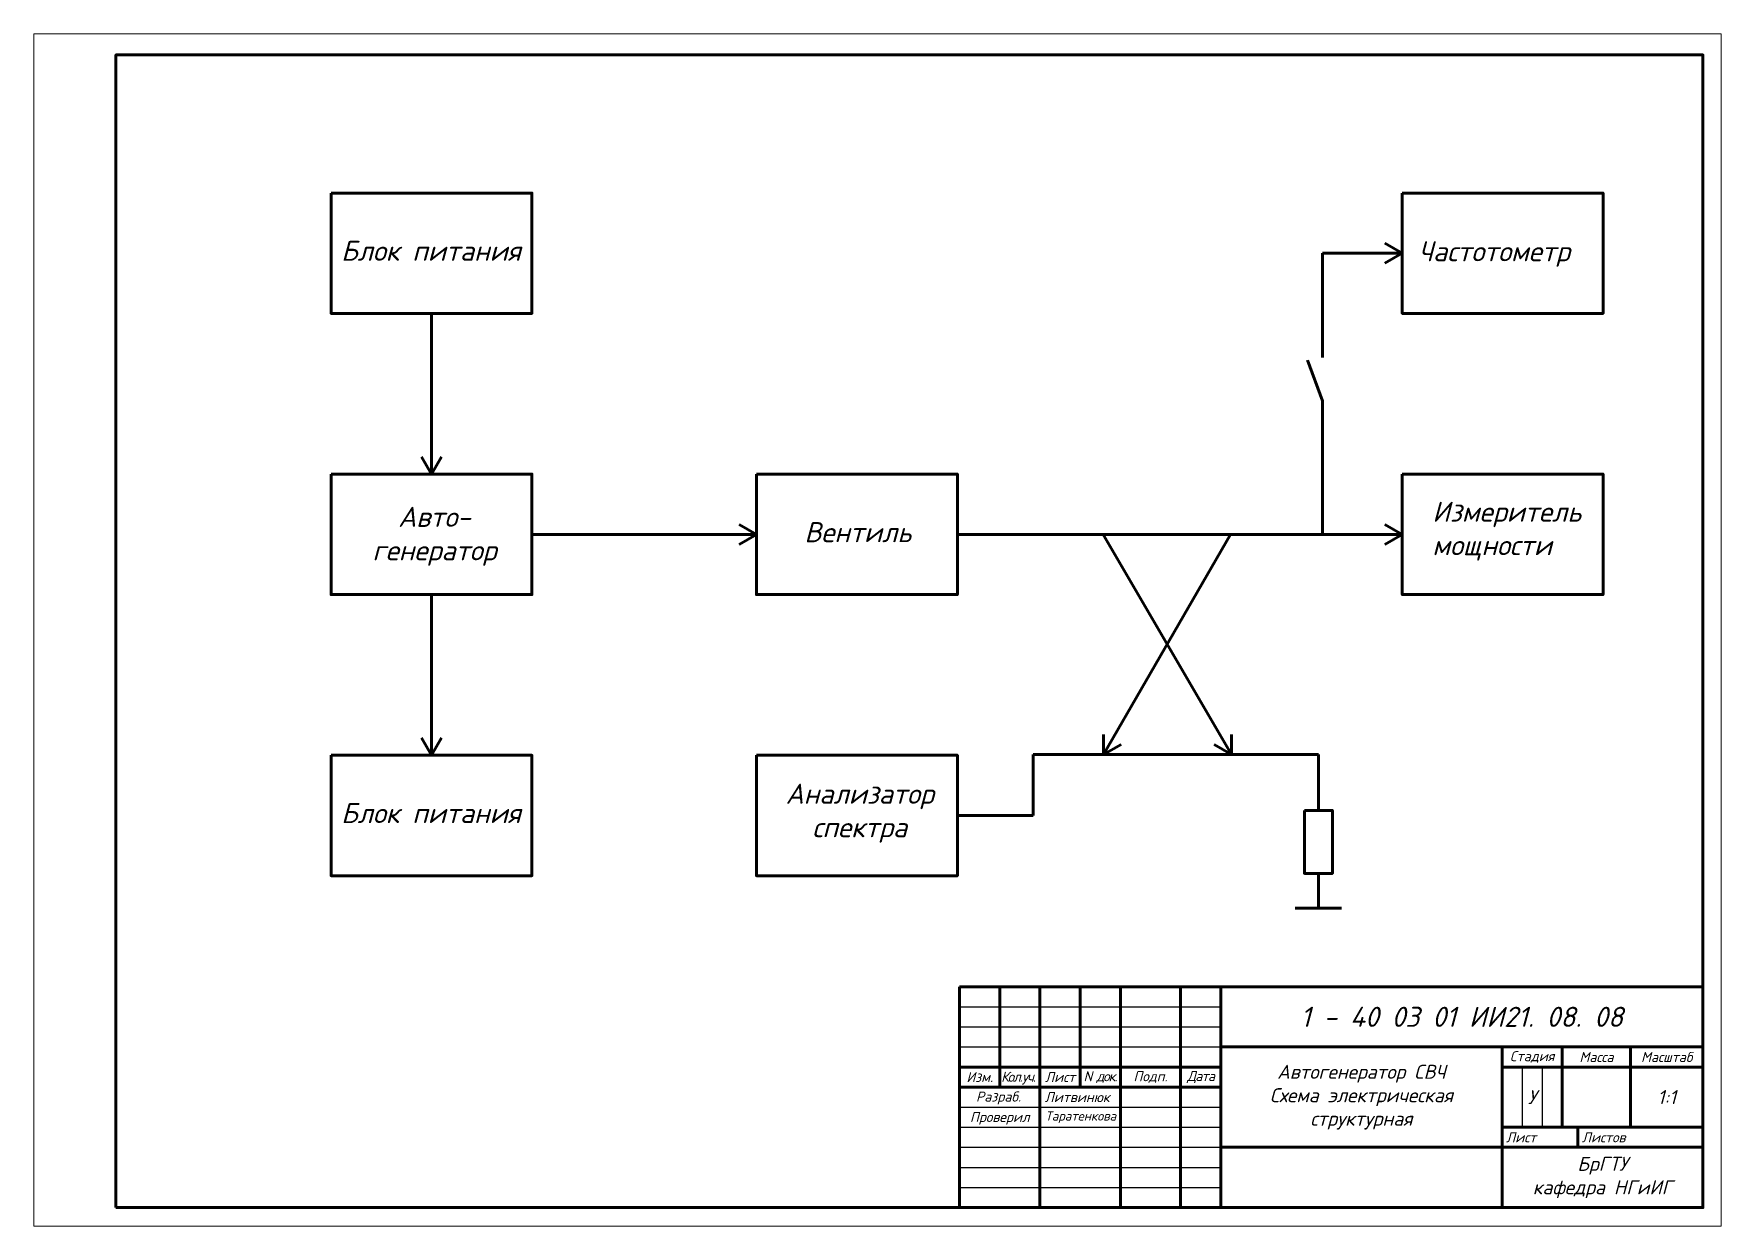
# Paper-space layout 'Лист1' of a CAD drawing. Header units: millimetres. Extents: x -2 to 418, y -2 to 295.
# The model-space entities are those that its viewports show. They can reach past a viewport. Long polylines and large blocks are cut down to what shows.
import ezdxf

# ---------------------------------------------------------------- set-up
doc = ezdxf.new("R2010")
doc.units = ezdxf.units.MM
doc.header["$LTSCALE"] = 0.5
doc.styles.add('GOST-2.304_Type-B', font='isocpeui.ttf')
doc.styles.get("Standard").update_dxf_attribs({"font": 'isocpeui.ttf'})

msp = doc.modelspace()

# ---------------------------------------------------------------- linework, layer by layer
at = {"lineweight": 80}
for p, q in [((-42283.3, 32243.7), (-42303.15, 32243.7)), ((-42303.15, 32243.7), (-42303.15, 32217.74)), ((-42283.3, 32243.7), (-42287.63, 32246.2)), ((-42283.3, 32243.7), (-42287.63, 32241.2)), ((-42524.91, 32188.7), (-42524.91, 32228.7)), ((-42303.15, 32206.93), (-42306.89, 32217.07)), ((-42303.15, 32206.93), (-42303.15, 32173.7)), ((-42524.91, 32188.7), (-42527.41, 32193.03)), ((-42524.91, 32188.7), (-42522.41, 32193.03)), ((-42444.03, 32173.7), (-42448.36, 32176.2)), ((-42283.3, 32173.7), (-42287.63, 32176.2)), ((-42444.03, 32173.7), (-42499.91, 32173.7)), ((-42444.03, 32173.7), (-42448.36, 32171.2)), ((-42283.3, 32173.7), (-42394.03, 32173.7)), ((-42325.8, 32118.86), (-42357.73, 32173.7)), ((-42357.62, 32118.86), (-42326.04, 32173.7)), ((-42283.3, 32173.7), (-42287.63, 32171.2)), ((-42524.91, 32118.7), (-42524.91, 32158.7)), ((-42524.91, 32118.7), (-42527.41, 32123.03)), ((-42524.91, 32118.7), (-42522.41, 32123.03)), ((-42357.62, 32118.86), (-42357.62, 32123.86)), ((-42325.8, 32118.86), (-42325.8, 32123.86)), ((-42375.15, 32103.7), (-42375.15, 32118.86)), ((-42375.15, 32118.86), (-42304.16, 32118.86)), ((-42357.62, 32118.86), (-42353.29, 32121.36)), ((-42325.8, 32118.86), (-42330.13, 32121.36)), ((-42304.16, 32118.86), (-42304.16, 32104.96)), ((-42394.03, 32103.7), (-42375.15, 32103.7)), ((-42304.16, 32089.27), (-42304.16, 32080.59)), ((-42309.94, 32080.59), (-42298.39, 32080.59))]:
    msp.add_line(p, q, dxfattribs=at)
at = {"lineweight": 60}
for p in [(-42208.47, 32116.08), (-42393.47, 32061.08)]:
    msp.add_line(p, (-42208.47, 32061.08), dxfattribs=at)
at = {"linetype": 'Continuous', "lineweight": 60}
for p, q in [((-42393.47, 32061.08), (-42208.47, 32061.08)), ((-42393.47, 32061.08), (-42393.47, 32006.08)), ((-42383.47, 32061.08), (-42383.47, 32036.08)), ((-42373.47, 32061.08), (-42373.47, 32006.08)), ((-42363.47, 32061.08), (-42363.47, 32036.08)), ((-42353.47, 32061.08), (-42353.47, 32006.08)), ((-42338.47, 32061.08), (-42338.47, 32006.08)), ((-42328.47, 32061.08), (-42328.47, 32006.08)), ((-42208.47, 32061.08), (-42208.47, 32006.08)), ((-42328.47, 32046.08), (-42208.47, 32046.08)), ((-42258.47, 32046.08), (-42258.47, 32006.08)), ((-42243.47, 32046.08), (-42243.47, 32026.08)), ((-42226.47, 32046.08), (-42226.47, 32026.08)), ((-42393.47, 32041.08), (-42328.47, 32041.08)), ((-42258.47, 32041.08), (-42208.47, 32041.08)), ((-42393.47, 32036.08), (-42328.47, 32036.08)), ((-42258.47, 32026.08), (-42208.47, 32026.08)), ((-42239.6, 32026.08), (-42239.6, 32021.08)), ((-42328.47, 32021.08), (-42208.47, 32021.08)), ((-42393.47, 32006.08), (-42208.47, 32006.08))]:
    msp.add_line(p, q, dxfattribs=at)
at = {"linetype": 'Continuous'}
for p, q in [((-42393.47, 32056.08), (-42328.47, 32056.08)), ((-42393.47, 32051.08), (-42328.47, 32051.08)), ((-42393.47, 32046.08), (-42328.47, 32046.08)), ((-42253.47, 32041.08), (-42253.47, 32026.08)), ((-42248.47, 32041.08), (-42248.47, 32026.08)), ((-42393.47, 32031.08), (-42328.47, 32031.08)), ((-42393.47, 32026.08), (-42328.47, 32026.08)), ((-42393.47, 32021.08), (-42328.47, 32021.08)), ((-42393.47, 32016.08), (-42328.47, 32016.08)), ((-42393.47, 32011.08), (-42328.47, 32011.08))]:
    msp.add_line(p, q, dxfattribs=at)
at = {"lineweight": 60}
msp.add_lwpolyline([(-42603.47, 32006.08), (-42603.47, 32293.08), (-42208.47, 32293.08), (-42208.47, 32006.08), (-42603.47, 32006.08)], dxfattribs=at)
at = {"lineweight": 80}
for points in [[(-42549.91, 32258.7), (-42499.91, 32258.7), (-42499.91, 32228.7), (-42549.91, 32228.7)], [(-42283.3, 32258.7), (-42233.3, 32258.7), (-42233.3, 32228.7), (-42283.3, 32228.7)], [(-42549.91, 32188.7), (-42499.91, 32188.7), (-42499.91, 32158.7), (-42549.91, 32158.7)], [(-42444.03, 32188.7), (-42394.03, 32188.7), (-42394.03, 32158.7), (-42444.03, 32158.7)], [(-42283.3, 32188.7), (-42233.3, 32188.7), (-42233.3, 32158.7), (-42283.3, 32158.7)], [(-42549.91, 32118.7), (-42499.91, 32118.7), (-42499.91, 32088.7), (-42549.91, 32088.7)], [(-42444.03, 32118.7), (-42394.03, 32118.7), (-42394.03, 32088.7), (-42444.03, 32088.7)], [(-42307.65, 32104.96), (-42300.68, 32104.96), (-42300.68, 32089.27), (-42307.65, 32089.27)]]:
    msp.add_lwpolyline(points, close=True, dxfattribs=at)

# ---------------------------------------------------------------- texts
at = {"char_height": 5, "width": 50, "attachment_point": 8}
for s, insert in [('\\pxql;Блок питания', (-42522.42, 32241.82)), ('\\pxql;Частотометр', (-42254.33, 32240.34)), ('\\pxqc;Авто-\\Pгенератор', (-42524.18, 32165.88)), ('\\pxql;Измеритель\\Pмощности', (-42250.84, 32167.16)), ('\\pxql;Вентиль', (-42407.11, 32171.75)), ('\\pxqc;Анализатор\\Pспектра', (-42418.34, 32096.93)), ('\\pxql;Блок питания', (-42522.42, 32101.82))]:
    msp.add_mtext(s, dxfattribs=dict(at, insert=insert))
at = {"color": 1, "linetype": 'Continuous', "attachment_point": 5, "style": 'GOST-2.304_Type-B'}
for s, insert, char_height, width in [('{\\C256;1 - 40 03 01 ИИ21. 08. 08}', (-42268.47, 32053.58), 5, 117), ('{\\C256;Автогенератор СВЧ \\PСхема электрическая структурная}', (-42293.47, 32033.58), 3.5, 67), ('{\\C256;Литвинюк}', (-42364.22, 32033.58), 2.5, 18), ('{\\C256;Таратенкова}', (-42363.34, 32028.58), 2.3, 18)]:
    msp.add_mtext(s, dxfattribs=dict(at, insert=insert, char_height=char_height, width=width))
at = {"linetype": 'Continuous', "style": 'GOST-2.304_Type-B'}
for s, insert, char_height, width, attachment_point in [('Стадия', (-42250.97, 32043.58), 2.5, 13, 5), ('Масса', (-42234.97, 32043.58), 2.5, 15, 5), ('Масштаб', (-42217.47, 32043.58), 2.5, 16, 5), ('Изм.', (-42388.47, 32038.58), 2.5, 8, 5), ('{\\T0.8;Кол.уч.}', (-42378.87, 32038.31), 2.5, 9, 5), ('Лист', (-42368.47, 32038.58), 2.5, 8, 5), ('{\\T0.8;N док.}', (-42358.47, 32038.58), 2.5, 9, 5), ('Подп.', (-42345.97, 32038.58), 2.5, 13, 5), ('{\\T0.9;Дата}', (-42333.47, 32038.58), 2.5, 8, 5), ('Разраб.', (-42383.8, 32033.38), 2.5, 18, 5), ('У', (-42250.97, 32033.58), 3.5, 3, 5), ('1:1', (-42217.47, 32033.58), 3.5, 16, 5), ('Проверил', (-42383.47, 32028.31), 2.5, 18, 5), ('Лист', (-42257.47, 32023.58), 2.5, 16.8636, 4), ('Листов', (-42238.6, 32023.58), 2.5, 29.1364, 4), ('БрГТУ \\Pкафедра НГиИГ', (-42233.47, 32013.58), 3.5, 48, 5)]:
    msp.add_mtext(s, dxfattribs=dict(at, insert=insert, char_height=char_height, width=width, attachment_point=attachment_point))

psp = doc.layouts.new('Лист1')

# ---------------------------------------------------------------- viewports
at = {"layer": '0', "view_target_point": (-42255.07, 32046.83)}
psp.add_viewport(center=(208.43, 146.89), size=(420, 296.9311), view_center_point=(-158.84, 103.06), view_height=296.9311, dxfattribs=at)

doc.saveas('drawing.dxf')
